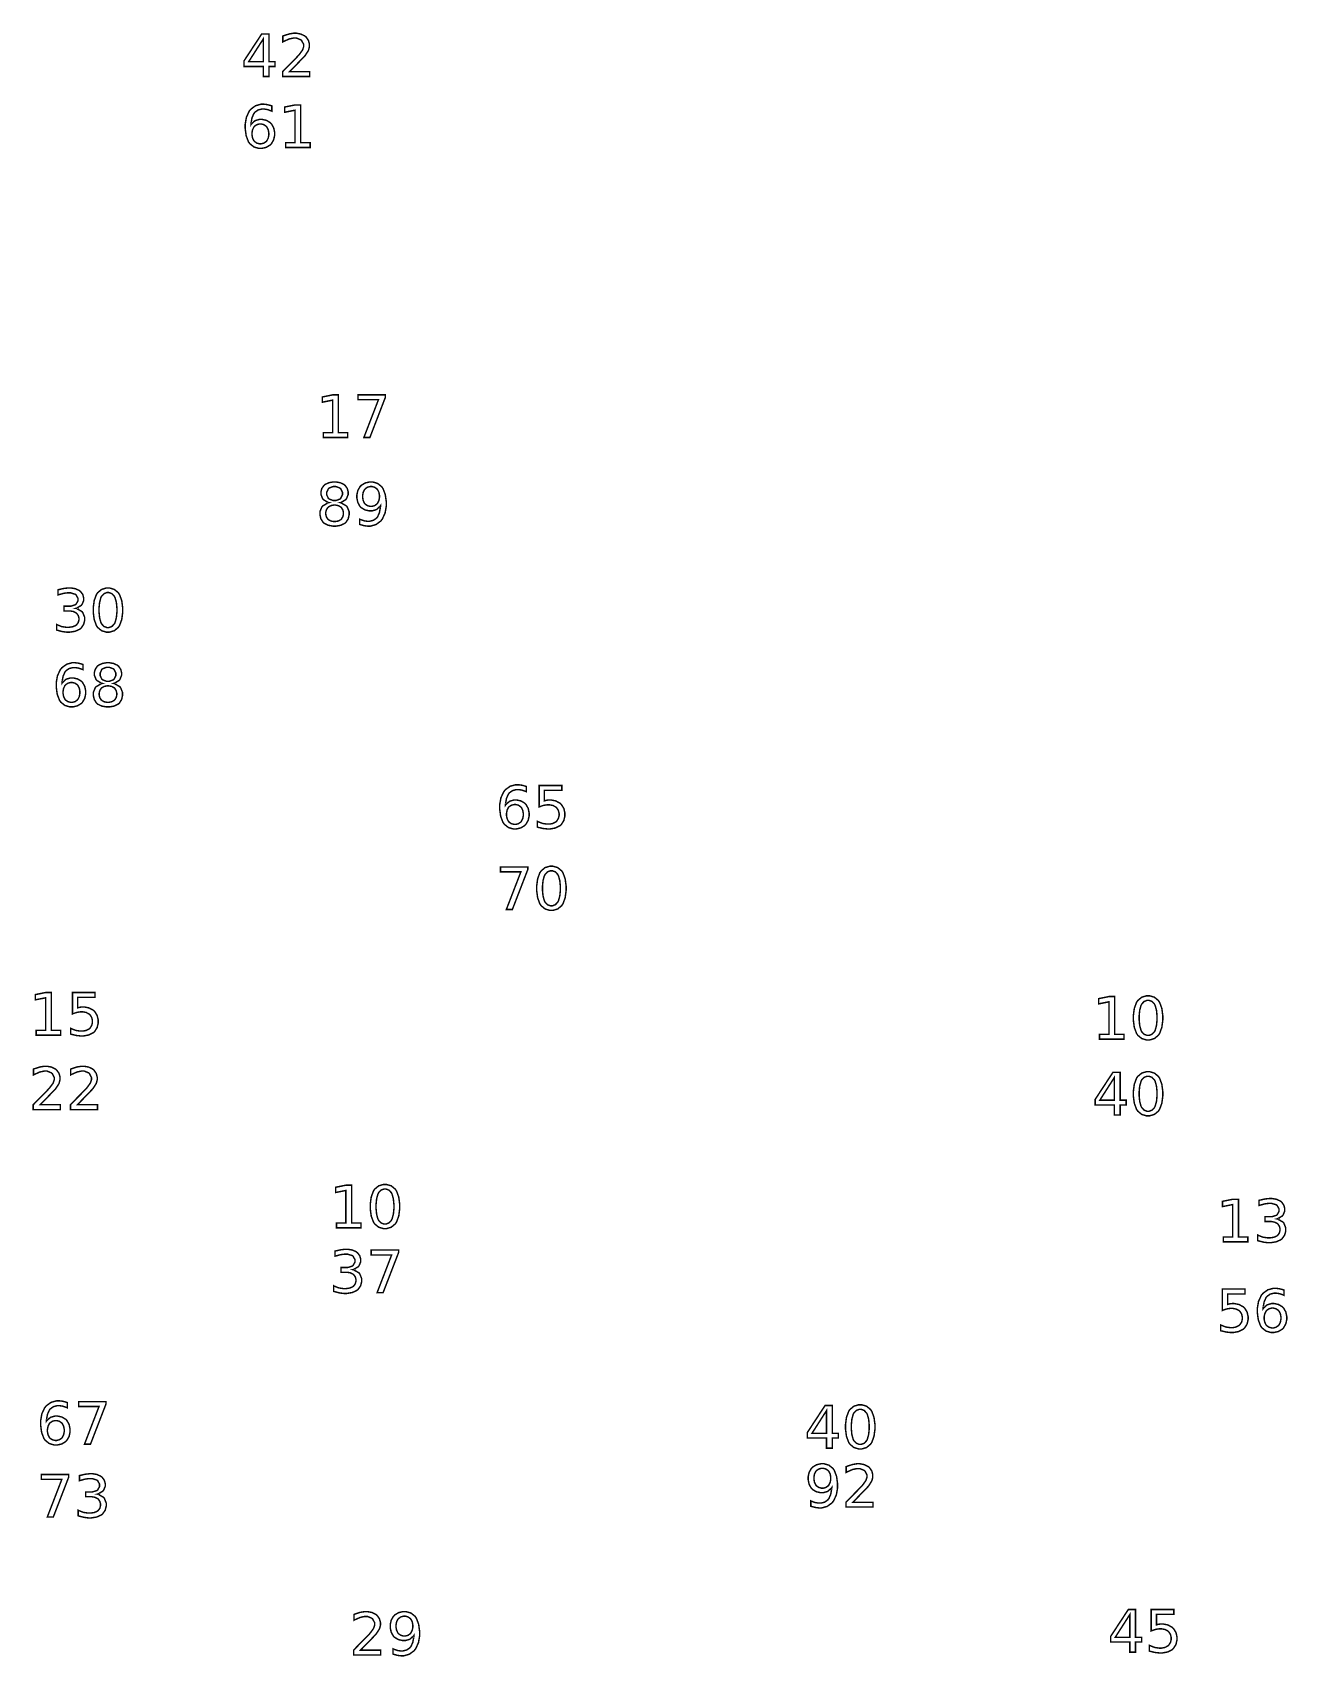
# Model space of a CAD drawing. Extents: x 0.2 to 50.1, y 1.6 to 26.7.
# Drawn here: x 36.97 to 45.92, y 13.83 to 25.42 of the extents above; entities that cross this region are included whole.
import ezdxf

# ---------------------------------------------------------------- set-up
doc = ezdxf.new("R2010")
doc.units = 0
doc.layers.get('0').update_dxf_attribs({"linetype": 'CONTINUOUS'})

msp = doc.modelspace()

# ---------------------------------------------------------------- linework, layer by layer
at = {"color": 1, "const_width": 0.010417}
for points in [[(38.6047, 25.4103), (38.6563, 25.4103), (38.6563, 25.2124), (38.6997, 25.2124), (38.6997, 25.1781), (38.6563, 25.1781), (38.6563, 25.1064), (38.6156, 25.1064), (38.6156, 25.1781), (38.4783, 25.1781), (38.4783, 25.2178), (38.6047, 25.4103)], [(38.6156, 25.3744), (38.5118, 25.2124), (38.6156, 25.2124), (38.6156, 25.3744)], [(38.8031, 25.141), (38.9465, 25.141), (38.9465, 25.1064), (38.7539, 25.1064), (38.7539, 25.141), (38.7576, 25.145), (38.7813, 25.1694), (38.8107, 25.1993), (38.8175, 25.2061), (38.8242, 25.2129), (38.8504, 25.2396), (38.8665, 25.2567), (38.8682, 25.2586), (38.8715, 25.2622), (38.8944, 25.2936), (38.8958, 25.2961), (38.8971, 25.2988), (38.9038, 25.3194), (38.9038, 25.3263), (38.9038, 25.3361), (38.8894, 25.3633), (38.8867, 25.3658), (38.8839, 25.3683), (38.8528, 25.3812), (38.8424, 25.3812), (38.8322, 25.3812), (38.8051, 25.3756), (38.8015, 25.3744), (38.7981, 25.3733), (38.7599, 25.3564), (38.7558, 25.354), (38.7558, 25.3956), (38.7599, 25.3972), (38.7985, 25.4097), (38.8021, 25.4104), (38.8056, 25.4114), (38.8326, 25.4157), (38.8418, 25.4157), (38.8522, 25.4157), (38.884, 25.4097), (38.9122, 25.396), (38.9168, 25.3921), (38.9215, 25.3882), (38.9379, 25.3646), (38.945, 25.3381), (38.945, 25.3292), (38.945, 25.3201), (38.939, 25.2964), (38.9379, 25.2935), (38.9367, 25.2907), (38.9156, 25.2578), (38.9125, 25.254), (38.9117, 25.2531), (38.9018, 25.2425), (38.8844, 25.2247), (38.88, 25.22), (38.8754, 25.2153), (38.8471, 25.1861), (38.8114, 25.1494), (38.8031, 25.141)], [(38.6771, 24.8971), (38.6771, 24.8594), (38.6746, 24.8607), (38.6483, 24.8701), (38.6457, 24.8708), (38.6431, 24.8714), (38.6218, 24.8747), (38.6146, 24.8747), (38.6057, 24.8747), (38.5786, 24.8678), (38.556, 24.8517), (38.5524, 24.8471), (38.5488, 24.8425), (38.5356, 24.8128), (38.5285, 24.7735), (38.5281, 24.7642), (38.53, 24.7671), (38.555, 24.7896), (38.5581, 24.7911), (38.561, 24.7928), (38.5887, 24.8007), (38.5979, 24.8007), (38.6082, 24.8007), (38.6389, 24.7938), (38.6657, 24.7775), (38.6701, 24.7729), (38.6746, 24.7683), (38.6903, 24.7401), (38.6969, 24.7081), (38.6969, 24.6974), (38.6969, 24.6868), (38.6899, 24.6551), (38.6738, 24.6269), (38.6692, 24.6222), (38.6644, 24.6176), (38.6369, 24.6011), (38.6058, 24.594), (38.5956, 24.594), (38.5839, 24.594), (38.549, 24.6042), (38.5194, 24.6278), (38.5149, 24.6344), (38.5101, 24.6411), (38.4939, 24.6839), (38.4871, 24.7346), (38.4871, 24.7514), (38.4871, 24.7676), (38.4956, 24.8161), (38.5154, 24.8592), (38.5211, 24.8663), (38.5268, 24.8733), (38.5611, 24.8985), (38.6, 24.9092), (38.6129, 24.9092), (38.6207, 24.9092), (38.6415, 24.9067), (38.6442, 24.9061), (38.6468, 24.9057), (38.6743, 24.8981), (38.6771, 24.8971)], [(38.7749, 24.6344), (38.8422, 24.6344), (38.8422, 24.8663), (38.769, 24.8517), (38.769, 24.889), (38.8418, 24.9037), (38.8828, 24.9037), (38.8828, 24.6344), (38.9499, 24.6344), (38.9499, 24.6), (38.7749, 24.6), (38.7749, 24.6344)], [(38.5956, 24.7681), (38.5893, 24.7681), (38.5706, 24.7633), (38.5542, 24.7524), (38.5515, 24.7493), (38.5488, 24.7461), (38.5394, 24.7268), (38.5354, 24.7047), (38.5354, 24.6974), (38.5354, 24.69), (38.5394, 24.6681), (38.5488, 24.6487), (38.5515, 24.6456), (38.5542, 24.6424), (38.5706, 24.6314), (38.5893, 24.6267), (38.5956, 24.6267), (38.6017, 24.6267), (38.6201, 24.6314), (38.6364, 24.6424), (38.6392, 24.6456), (38.6418, 24.6487), (38.6514, 24.6681), (38.6554, 24.69), (38.6554, 24.6974), (38.6554, 24.7047), (38.6514, 24.7268), (38.6418, 24.7461), (38.6392, 24.7493), (38.6364, 24.7524), (38.6201, 24.7633), (38.6017, 24.7681), (38.5956, 24.7681)], [(39.0435, 22.5658), (39.1107, 22.5658), (39.1107, 22.7976), (39.0376, 22.7831), (39.0376, 22.8204), (39.1103, 22.8351), (39.1512, 22.8351), (39.1512, 22.5658), (39.2183, 22.5658), (39.2183, 22.5314), (39.0435, 22.5314), (39.0435, 22.5658)], [(39.2914, 22.8351), (39.4867, 22.8351), (39.4867, 22.8176), (39.3763, 22.5314), (39.3335, 22.5314), (39.4372, 22.8004), (39.2914, 22.8004), (39.2914, 22.8351)], [(39.0832, 22.0663), (39.0787, 22.0672), (39.0444, 22.0878), (39.0419, 22.0907), (39.0394, 22.0938), (39.0272, 22.1247), (39.0272, 22.135), (39.0272, 22.1432), (39.0336, 22.1676), (39.0486, 22.189), (39.0531, 22.1925), (39.0574, 22.1961), (39.0838, 22.2085), (39.114, 22.2138), (39.1242, 22.2138), (39.1343, 22.2138), (39.1646, 22.2085), (39.191, 22.1961), (39.1954, 22.1925), (39.1997, 22.189), (39.2149, 22.1676), (39.2214, 22.1432), (39.2214, 22.135), (39.2214, 22.1239), (39.209, 22.0938), (39.2067, 22.0907), (39.2042, 22.0878), (39.17, 22.0672), (39.1657, 22.0663), (39.1706, 22.065), (39.209, 22.0424), (39.2118, 22.039), (39.2146, 22.0357), (39.2283, 22.0015), (39.2283, 21.99), (39.2283, 21.9803), (39.2215, 21.9508), (39.2058, 21.9261), (39.2014, 21.9221), (39.1969, 21.9182), (39.1686, 21.9046), (39.1353, 21.8986), (39.1242, 21.8986), (39.1131, 21.8986), (39.0797, 21.9046), (39.0514, 21.9182), (39.0469, 21.9221), (39.0424, 21.9261), (39.0267, 21.9508), (39.02, 21.9803), (39.02, 21.99), (39.02, 22.0022), (39.0339, 22.0357), (39.0367, 22.039), (39.0394, 22.0424), (39.0782, 22.065), (39.0832, 22.0663)], [(39.0682, 22.1311), (39.0682, 22.1219), (39.0804, 22.0967), (39.0829, 22.0944), (39.0854, 22.0922), (39.1144, 22.0811), (39.1242, 22.0811), (39.1346, 22.0811), (39.1632, 22.0922), (39.1657, 22.0944), (39.1682, 22.0967), (39.1806, 22.1225), (39.1806, 22.1311), (39.1806, 22.1403), (39.1682, 22.1658), (39.1657, 22.1679), (39.1632, 22.1701), (39.1339, 22.1813), (39.1242, 22.1813), (39.1139, 22.1813), (39.0854, 22.1701), (39.0829, 22.1679), (39.0804, 22.1658), (39.0682, 22.1397), (39.0682, 22.1311)], [(39.3029, 21.9108), (39.3029, 21.9483), (39.3054, 21.9472), (39.3315, 21.9378), (39.3342, 21.9371), (39.3368, 21.9364), (39.3582, 21.9332), (39.3654, 21.9332), (39.3743, 21.9332), (39.4011, 21.94), (39.4239, 21.956), (39.4275, 21.9606), (39.4311, 21.965), (39.4443, 21.995), (39.4514, 22.0343), (39.4519, 22.0436), (39.45, 22.0407), (39.4251, 22.0183), (39.4221, 22.0167), (39.419, 22.0151), (39.3914, 22.0074), (39.3821, 22.0074), (39.3718, 22.0074), (39.3413, 22.0143), (39.3143, 22.0304), (39.3099, 22.035), (39.3054, 22.0396), (39.29, 22.0676), (39.2833, 22.0997), (39.2833, 22.1104), (39.2833, 22.121), (39.2901, 22.1525), (39.3063, 22.1807), (39.311, 22.1853), (39.3156, 22.1901), (39.3432, 22.2067), (39.3743, 22.2138), (39.3847, 22.2138), (39.3964, 22.2138), (39.4311, 22.2036), (39.4606, 22.1801), (39.4653, 22.1733), (39.4699, 22.1667), (39.486, 22.1239), (39.4931, 22.0729), (39.4931, 22.056), (39.4931, 22.0399), (39.4844, 21.9915), (39.4646, 21.9486), (39.4589, 21.9414), (39.4532, 21.9343), (39.4189, 21.9093), (39.38, 21.8986), (39.3671, 21.8986), (39.3593, 21.8986), (39.3385, 21.9013), (39.3358, 21.9017), (39.3332, 21.9022), (39.3057, 21.9099), (39.3029, 21.9108)], [(39.3847, 22.0397), (39.3908, 22.0397), (39.4093, 22.0444), (39.4256, 22.0554), (39.4283, 22.0586), (39.4311, 22.0618), (39.4406, 22.081), (39.4446, 22.1032), (39.4446, 22.1104), (39.4446, 22.1178), (39.4406, 22.1397), (39.4311, 22.159), (39.4283, 22.1621), (39.4256, 22.1653), (39.4093, 22.1764), (39.3908, 22.1813), (39.3847, 22.1813), (39.3785, 22.1813), (39.3597, 22.1764), (39.3433, 22.1653), (39.3407, 22.1621), (39.3379, 22.159), (39.3286, 22.1397), (39.3246, 22.1178), (39.3246, 22.1104), (39.3246, 22.1032), (39.3286, 22.081), (39.3379, 22.0618), (39.3407, 22.0586), (39.3433, 22.0554), (39.3597, 22.0444), (39.3785, 22.0397), (39.3847, 22.0397)], [(39.1242, 22.0489), (39.1176, 22.0489), (39.0979, 22.0449), (39.081, 22.0357), (39.0782, 22.0331), (39.0754, 22.0304), (39.0656, 22.0144), (39.0615, 21.9961), (39.0615, 21.99), (39.0615, 21.9839), (39.0656, 21.9654), (39.0754, 21.9494), (39.0782, 21.9468), (39.081, 21.9442), (39.0979, 21.9351), (39.1176, 21.9313), (39.1242, 21.9313), (39.1307, 21.9313), (39.1504, 21.9351), (39.1676, 21.9442), (39.1704, 21.9468), (39.1732, 21.9494), (39.1831, 21.9656), (39.1874, 21.9839), (39.1874, 21.99), (39.1874, 21.9961), (39.1831, 22.0144), (39.1732, 22.0304), (39.1704, 22.0331), (39.1676, 22.0357), (39.1504, 22.0449), (39.1307, 22.0489), (39.1242, 22.0489)], [(37.2794, 21.3119), (37.2843, 21.311), (37.3226, 21.289), (37.3254, 21.2857), (37.3282, 21.2824), (37.3422, 21.2479), (37.3422, 21.2364), (37.3422, 21.2265), (37.3343, 21.1965), (37.3163, 21.1708), (37.3111, 21.1668), (37.306, 21.1626), (37.2737, 21.1483), (37.2358, 21.1422), (37.2232, 21.1422), (37.2135, 21.1422), (37.1874, 21.1456), (37.184, 21.1461), (37.1806, 21.1468), (37.1457, 21.156), (37.1421, 21.1572), (37.1421, 21.1969), (37.1449, 21.1953), (37.1762, 21.1826), (37.1796, 21.1818), (37.1831, 21.181), (37.2124, 21.1768), (37.2222, 21.1768), (37.2307, 21.1768), (37.2561, 21.1806), (37.2776, 21.1894), (37.281, 21.1919), (37.2843, 21.1946), (37.2961, 21.2108), (37.3011, 21.23), (37.3011, 21.2364), (37.3011, 21.2425), (37.2964, 21.2604), (37.2854, 21.2758), (37.2822, 21.2783), (37.2792, 21.2808), (37.2599, 21.2897), (37.2374, 21.2935), (37.23, 21.2935), (37.1946, 21.2935), (37.1946, 21.3274), (37.2317, 21.3274), (37.2433, 21.3274), (37.2753, 21.3375), (37.2779, 21.3396), (37.2807, 21.3415), (37.2942, 21.3663), (37.2942, 21.3744), (37.2942, 21.3835), (37.2803, 21.4082), (37.2775, 21.4103), (37.2747, 21.4124), (37.2411, 21.4229), (37.23, 21.4229), (37.221, 21.4229), (37.1969, 21.4199), (37.1937, 21.4192), (37.1904, 21.4186), (37.155, 21.409), (37.1512, 21.4076), (37.1512, 21.4443), (37.1551, 21.4454), (37.1917, 21.4536), (37.195, 21.4542), (37.1985, 21.4546), (37.2249, 21.4574), (37.2336, 21.4574), (37.2442, 21.4574), (37.2756, 21.4521), (37.3031, 21.4397), (37.3076, 21.4361), (37.3122, 21.4325), (37.3282, 21.4111), (37.335, 21.3867), (37.335, 21.3786), (37.335, 21.3679), (37.3229, 21.339), (37.3204, 21.3361), (37.3181, 21.3332), (37.2839, 21.3131), (37.2794, 21.3119)], [(37.5081, 21.4574), (37.5193, 21.4574), (37.5532, 21.4472), (37.5817, 21.4238), (37.5862, 21.4169), (37.5907, 21.4103), (37.6064, 21.3675), (37.6131, 21.3165), (37.6131, 21.2996), (37.6131, 21.2828), (37.6064, 21.2321), (37.5907, 21.1893), (37.5862, 21.1826), (37.5817, 21.1758), (37.5532, 21.1524), (37.5193, 21.1422), (37.5081, 21.1422), (37.4968, 21.1422), (37.4631, 21.1524), (37.4346, 21.1758), (37.4301, 21.1826), (37.4257, 21.1893), (37.41, 21.2321), (37.4033, 21.2828), (37.4033, 21.2996), (37.4033, 21.3165), (37.41, 21.3675), (37.4257, 21.4103), (37.4301, 21.4169), (37.4346, 21.4238), (37.4631, 21.4472), (37.4968, 21.4574), (37.5081, 21.4574)], [(37.5081, 21.4249), (37.5011, 21.4249), (37.4803, 21.4169), (37.4631, 21.3987), (37.4603, 21.3936), (37.4576, 21.3883), (37.4485, 21.3544), (37.4444, 21.3133), (37.4444, 21.2996), (37.4444, 21.286), (37.4485, 21.245), (37.4576, 21.2112), (37.4603, 21.2061), (37.4631, 21.2008), (37.4803, 21.1826), (37.5011, 21.1749), (37.5081, 21.1749), (37.5151, 21.1749), (37.5361, 21.1826), (37.5533, 21.2008), (37.5561, 21.2061), (37.5588, 21.2112), (37.5681, 21.245), (37.5721, 21.286), (37.5721, 21.2996), (37.5721, 21.3133), (37.5681, 21.3544), (37.5588, 21.3883), (37.5561, 21.3936), (37.5533, 21.3987), (37.5361, 21.4169), (37.5151, 21.4249), (37.5081, 21.4249)], [(37.3296, 20.9118), (37.3296, 20.8743), (37.3269, 20.8756), (37.3007, 20.8849), (37.2981, 20.8856), (37.2956, 20.8863), (37.2742, 20.8894), (37.2671, 20.8894), (37.2581, 20.8894), (37.2311, 20.8826), (37.2083, 20.8665), (37.2049, 20.8619), (37.2013, 20.8574), (37.1881, 20.8275), (37.181, 20.7883), (37.1806, 20.779), (37.1825, 20.7819), (37.2074, 20.8044), (37.2104, 20.806), (37.2135, 20.8075), (37.2411, 20.8154), (37.2504, 20.8154), (37.2606, 20.8154), (37.2912, 20.8085), (37.3182, 20.7924), (37.3226, 20.7876), (37.3271, 20.7831), (37.3426, 20.755), (37.3493, 20.7229), (37.3493, 20.7122), (37.3493, 20.7017), (37.3424, 20.67), (37.3261, 20.6418), (37.3215, 20.6371), (37.3169, 20.6325), (37.2893, 20.616), (37.2583, 20.6089), (37.2481, 20.6089), (37.2364, 20.6089), (37.2014, 20.619), (37.1719, 20.6425), (37.1672, 20.6493), (37.1626, 20.656), (37.1464, 20.6986), (37.1394, 20.7493), (37.1394, 20.7663), (37.1394, 20.7825), (37.1479, 20.831), (37.1679, 20.8739), (37.1736, 20.881), (37.1793, 20.8882), (37.2136, 20.9132), (37.2524, 20.924), (37.2654, 20.924), (37.2732, 20.924), (37.294, 20.9215), (37.2967, 20.921), (37.2992, 20.9204), (37.3267, 20.9129), (37.3296, 20.9118)], [(37.4671, 20.7764), (37.4626, 20.7775), (37.4283, 20.7979), (37.4258, 20.801), (37.4233, 20.804), (37.4111, 20.8349), (37.4111, 20.8453), (37.4111, 20.8535), (37.4175, 20.8778), (37.4325, 20.8993), (37.4369, 20.9028), (37.4413, 20.9063), (37.4676, 20.9186), (37.4979, 20.924), (37.5081, 20.924), (37.5182, 20.924), (37.5485, 20.9186), (37.5749, 20.9063), (37.5793, 20.9028), (37.5836, 20.8993), (37.5988, 20.8778), (37.6053, 20.8535), (37.6053, 20.8453), (37.6053, 20.8342), (37.5931, 20.804), (37.5906, 20.801), (37.5881, 20.7979), (37.5539, 20.7775), (37.5496, 20.7764), (37.5544, 20.7753), (37.5931, 20.7526), (37.5957, 20.7493), (37.5985, 20.746), (37.6122, 20.7117), (37.6122, 20.7003), (37.6122, 20.6904), (37.6054, 20.6611), (37.5897, 20.6363), (37.5853, 20.6324), (37.5808, 20.6285), (37.5525, 20.6147), (37.5192, 20.6089), (37.5081, 20.6089), (37.4969, 20.6089), (37.4636, 20.6147), (37.4353, 20.6285), (37.4308, 20.6324), (37.4264, 20.6363), (37.4106, 20.6611), (37.4039, 20.6904), (37.4039, 20.7003), (37.4039, 20.7125), (37.4178, 20.746), (37.4207, 20.7493), (37.4233, 20.7526), (37.4621, 20.7753), (37.4671, 20.7764)], [(37.4521, 20.8412), (37.4521, 20.8321), (37.4643, 20.8068), (37.4668, 20.8046), (37.4693, 20.8025), (37.4983, 20.7914), (37.5081, 20.7914), (37.5185, 20.7914), (37.5471, 20.8025), (37.5496, 20.8046), (37.5521, 20.8068), (37.5644, 20.8328), (37.5644, 20.8412), (37.5644, 20.8506), (37.5521, 20.876), (37.5496, 20.8782), (37.5471, 20.8804), (37.5178, 20.8914), (37.5081, 20.8914), (37.4978, 20.8914), (37.4693, 20.8804), (37.4668, 20.8782), (37.4643, 20.876), (37.4521, 20.85), (37.4521, 20.8412)], [(37.2481, 20.7829), (37.2418, 20.7829), (37.2231, 20.7782), (37.2067, 20.7672), (37.2039, 20.764), (37.2013, 20.761), (37.1918, 20.7417), (37.1879, 20.7196), (37.1879, 20.7122), (37.1879, 20.7049), (37.1918, 20.6828), (37.2013, 20.6635), (37.2039, 20.6603), (37.2067, 20.6572), (37.2231, 20.6461), (37.2418, 20.6414), (37.2481, 20.6414), (37.2542, 20.6414), (37.2726, 20.6461), (37.2889, 20.6572), (37.2917, 20.6603), (37.2943, 20.6635), (37.3039, 20.6828), (37.3079, 20.7049), (37.3079, 20.7122), (37.3079, 20.7196), (37.3039, 20.7417), (37.2943, 20.761), (37.2917, 20.764), (37.2889, 20.7672), (37.2726, 20.7782), (37.2542, 20.7829), (37.2481, 20.7829)], [(37.5081, 20.759), (37.5015, 20.759), (37.4819, 20.7551), (37.4649, 20.7458), (37.4621, 20.7432), (37.4593, 20.7406), (37.4494, 20.7247), (37.4454, 20.7064), (37.4454, 20.7003), (37.4454, 20.6942), (37.4494, 20.6757), (37.4593, 20.6597), (37.4621, 20.6571), (37.4649, 20.6544), (37.4819, 20.6453), (37.5015, 20.6414), (37.5081, 20.6414), (37.5146, 20.6414), (37.5343, 20.6453), (37.5515, 20.6544), (37.5543, 20.6571), (37.5571, 20.6597), (37.5669, 20.6758), (37.5712, 20.6942), (37.5712, 20.7003), (37.5712, 20.7064), (37.5669, 20.7247), (37.5571, 20.7406), (37.5543, 20.7432), (37.5515, 20.7458), (37.5343, 20.7551), (37.5146, 20.759), (37.5081, 20.759)], [(40.4924, 20.0411), (40.4924, 20.0035), (40.4897, 20.0047), (40.4635, 20.0142), (40.4608, 20.0149), (40.4582, 20.0154), (40.4369, 20.0187), (40.4299, 20.0187), (40.4208, 20.0187), (40.3938, 20.0118), (40.3711, 19.9958), (40.3675, 19.9911), (40.3639, 19.9867), (40.3507, 19.9568), (40.3438, 19.9175), (40.3432, 19.9082), (40.3451, 19.9112), (40.3701, 19.9336), (40.3732, 19.9351), (40.3763, 19.9368), (40.4039, 19.9447), (40.4131, 19.9447), (40.4233, 19.9447), (40.454, 19.9378), (40.481, 19.9217), (40.4854, 19.9169), (40.4899, 19.9124), (40.5054, 19.8842), (40.5121, 19.8521), (40.5121, 19.8414), (40.5121, 19.8308), (40.505, 19.7992), (40.4889, 19.7711), (40.4843, 19.7664), (40.4797, 19.7617), (40.4521, 19.7451), (40.421, 19.7381), (40.4107, 19.7381), (40.399, 19.7381), (40.3642, 19.7482), (40.3346, 19.7718), (40.33, 19.7785), (40.3253, 19.7853), (40.309, 19.8279), (40.3022, 19.8786), (40.3022, 19.8954), (40.3022, 19.9117), (40.3107, 19.9601), (40.3306, 20.0032), (40.3362, 20.0103), (40.3419, 20.0174), (40.3763, 20.0425), (40.4151, 20.0532), (40.4281, 20.0532), (40.4358, 20.0532), (40.4567, 20.0507), (40.4593, 20.0501), (40.4619, 20.0497), (40.4894, 20.0421), (40.4924, 20.0411)], [(40.5833, 20.0478), (40.7449, 20.0478), (40.7449, 20.0131), (40.6211, 20.0131), (40.6211, 19.9386), (40.6225, 19.9392), (40.6374, 19.9429), (40.6389, 19.9432), (40.6404, 19.9435), (40.6528, 19.9447), (40.6569, 19.9447), (40.6682, 19.9447), (40.7024, 19.9378), (40.7324, 19.9214), (40.7374, 19.9167), (40.7424, 19.9121), (40.7597, 19.884), (40.7671, 19.8521), (40.7671, 19.8414), (40.7671, 19.8306), (40.7594, 19.7979), (40.7417, 19.7699), (40.7365, 19.7653), (40.7314, 19.7607), (40.6999, 19.7449), (40.6629, 19.7381), (40.6506, 19.7381), (40.6408, 19.7381), (40.6149, 19.7408), (40.6115, 19.7414), (40.6082, 19.7419), (40.574, 19.75), (40.5706, 19.7511), (40.5706, 19.7924), (40.5736, 19.7907), (40.6053, 19.7783), (40.6085, 19.7774), (40.6118, 19.7767), (40.6403, 19.7726), (40.6497, 19.7726), (40.6575, 19.7726), (40.6811, 19.7772), (40.7019, 19.7881), (40.7053, 19.7911), (40.7088, 19.7942), (40.7207, 19.8131), (40.726, 19.8343), (40.726, 19.8414), (40.726, 19.8485), (40.7207, 19.8699), (40.7088, 19.8885), (40.7053, 19.8915), (40.7019, 19.8947), (40.6811, 19.9056), (40.6575, 19.9103), (40.6497, 19.9103), (40.6415, 19.9103), (40.6194, 19.9072), (40.6168, 19.9065), (40.614, 19.906), (40.5861, 19.8965), (40.5833, 19.8953), (40.5833, 20.0478)], [(40.4107, 19.9122), (40.4044, 19.9122), (40.3857, 19.9075), (40.3693, 19.8964), (40.3667, 19.8933), (40.3639, 19.8901), (40.3546, 19.8708), (40.3506, 19.8487), (40.3506, 19.8414), (40.3506, 19.834), (40.3546, 19.8121), (40.3639, 19.7928), (40.3667, 19.7896), (40.3693, 19.7864), (40.3857, 19.7754), (40.4044, 19.7707), (40.4107, 19.7707), (40.4168, 19.7707), (40.4353, 19.7754), (40.4517, 19.7864), (40.4543, 19.7896), (40.4571, 19.7928), (40.4665, 19.8121), (40.4706, 19.834), (40.4706, 19.8414), (40.4706, 19.8487), (40.4665, 19.8708), (40.4571, 19.8901), (40.4543, 19.8933), (40.4517, 19.8964), (40.4353, 19.9075), (40.4168, 19.9122), (40.4107, 19.9122)], [(40.3074, 19.4667), (40.5028, 19.4667), (40.5028, 19.4492), (40.3922, 19.1629), (40.3494, 19.1629), (40.4532, 19.4319), (40.3074, 19.4319), (40.3074, 19.4667)], [(40.6708, 19.4721), (40.6821, 19.4721), (40.7158, 19.4621), (40.7444, 19.4385), (40.7489, 19.4318), (40.7533, 19.425), (40.769, 19.3822), (40.7758, 19.3314), (40.7758, 19.3143), (40.7758, 19.2975), (40.769, 19.2468), (40.7533, 19.2042), (40.7489, 19.1974), (40.7444, 19.1907), (40.7158, 19.1671), (40.6821, 19.1569), (40.6708, 19.1569), (40.6594, 19.1569), (40.6257, 19.1671), (40.5974, 19.1907), (40.5929, 19.1974), (40.5883, 19.2042), (40.5726, 19.2468), (40.566, 19.2975), (40.566, 19.3143), (40.566, 19.3314), (40.5726, 19.3822), (40.5883, 19.425), (40.5929, 19.4318), (40.5974, 19.4385), (40.6257, 19.4621), (40.6594, 19.4721), (40.6708, 19.4721)], [(40.6708, 19.4396), (40.6638, 19.4396), (40.6429, 19.4318), (40.6257, 19.4135), (40.6231, 19.4083), (40.6204, 19.4031), (40.6111, 19.3692), (40.6072, 19.3281), (40.6072, 19.3143), (40.6072, 19.3007), (40.6111, 19.2599), (40.6204, 19.226), (40.6231, 19.2208), (40.6257, 19.2156), (40.6429, 19.1974), (40.6638, 19.1896), (40.6708, 19.1896), (40.6778, 19.1896), (40.6988, 19.1974), (40.7161, 19.2156), (40.7188, 19.2208), (40.7214, 19.226), (40.7307, 19.2599), (40.7349, 19.3007), (40.7349, 19.3143), (40.7349, 19.3281), (40.7307, 19.3692), (40.7214, 19.4031), (40.7188, 19.4083), (40.7161, 19.4135), (40.6988, 19.4318), (40.6778, 19.4396), (40.6708, 19.4396)], [(36.9963, 18.3015), (37.0635, 18.3015), (37.0635, 18.5332), (36.9904, 18.5187), (36.9904, 18.5561), (37.0631, 18.5708), (37.1042, 18.5708), (37.1042, 18.3015), (37.1711, 18.3015), (37.1711, 18.2669), (36.9963, 18.2669), (36.9963, 18.3015)], [(37.2549, 18.5708), (37.4162, 18.5708), (37.4162, 18.5361), (37.2926, 18.5361), (37.2926, 18.4617), (37.294, 18.4622), (37.3089, 18.466), (37.3104, 18.4662), (37.3118, 18.4665), (37.3242, 18.4678), (37.3283, 18.4678), (37.3397, 18.4678), (37.3739, 18.4607), (37.4039, 18.4444), (37.4089, 18.4397), (37.4139, 18.4351), (37.4311, 18.4069), (37.4386, 18.3751), (37.4386, 18.3644), (37.4386, 18.3536), (37.431, 18.3208), (37.4132, 18.2928), (37.4081, 18.2882), (37.4029, 18.2838), (37.3713, 18.2679), (37.3343, 18.2611), (37.3221, 18.2611), (37.3124, 18.2611), (37.2863, 18.2639), (37.2831, 18.2644), (37.2797, 18.2649), (37.2456, 18.2731), (37.2421, 18.2742), (37.2421, 18.3154), (37.245, 18.3137), (37.2768, 18.3012), (37.28, 18.3004), (37.2832, 18.2996), (37.3118, 18.2957), (37.3212, 18.2957), (37.329, 18.2957), (37.3526, 18.3003), (37.3733, 18.311), (37.3768, 18.314), (37.3803, 18.3172), (37.3922, 18.336), (37.3974, 18.3574), (37.3974, 18.3644), (37.3974, 18.3715), (37.3922, 18.3928), (37.3803, 18.4115), (37.3768, 18.4146), (37.3733, 18.4176), (37.3526, 18.4286), (37.329, 18.4332), (37.3212, 18.4332), (37.3131, 18.4332), (37.291, 18.4301), (37.2882, 18.4296), (37.2856, 18.4289), (37.2576, 18.4196), (37.2549, 18.4182), (37.2549, 18.5708)], [(44.5804, 18.2728), (44.6476, 18.2728), (44.6476, 18.5046), (44.5744, 18.49), (44.5744, 18.5274), (44.6472, 18.5421), (44.6882, 18.5421), (44.6882, 18.2728), (44.7553, 18.2728), (44.7553, 18.2383), (44.5804, 18.2383), (44.5804, 18.2728)], [(44.9264, 18.5475), (44.9376, 18.5475), (44.9715, 18.5375), (45, 18.5139), (45.0044, 18.5072), (45.0089, 18.5004), (45.0246, 18.4576), (45.0314, 18.4068), (45.0314, 18.3897), (45.0314, 18.3729), (45.0246, 18.3222), (45.0089, 18.2796), (45.0044, 18.2728), (45, 18.2661), (44.9715, 18.2425), (44.9376, 18.2324), (44.9264, 18.2324), (44.9151, 18.2324), (44.8814, 18.2425), (44.8529, 18.2661), (44.8485, 18.2728), (44.844, 18.2796), (44.8282, 18.3222), (44.8215, 18.3729), (44.8215, 18.3897), (44.8215, 18.4068), (44.8282, 18.4576), (44.844, 18.5004), (44.8485, 18.5072), (44.8529, 18.5139), (44.8814, 18.5375), (44.9151, 18.5475), (44.9264, 18.5475)], [(44.9264, 18.515), (44.9194, 18.515), (44.8986, 18.5072), (44.8812, 18.4889), (44.8786, 18.4837), (44.876, 18.4785), (44.8667, 18.4446), (44.8628, 18.4035), (44.8628, 18.3897), (44.8628, 18.3761), (44.8667, 18.3353), (44.876, 18.3014), (44.8786, 18.2962), (44.8812, 18.291), (44.8986, 18.2728), (44.9194, 18.265), (44.9264, 18.265), (44.9333, 18.265), (44.9543, 18.2728), (44.9717, 18.291), (44.9743, 18.2962), (44.9769, 18.3014), (44.9864, 18.3353), (44.9904, 18.3761), (44.9904, 18.3897), (44.9904, 18.4035), (44.9864, 18.4446), (44.9769, 18.4785), (44.9743, 18.4837), (44.9717, 18.4889), (44.9543, 18.5072), (44.9333, 18.515), (44.9264, 18.515)], [(37.0244, 17.77), (37.1679, 17.77), (37.1679, 17.7356), (36.9751, 17.7356), (36.9751, 17.77), (36.979, 17.774), (37.0026, 17.7985), (37.0321, 17.8283), (37.0388, 17.8351), (37.0456, 17.8419), (37.0717, 17.8686), (37.0878, 17.8857), (37.0896, 17.8876), (37.0928, 17.8914), (37.1158, 17.9226), (37.1171, 17.9251), (37.1185, 17.9278), (37.1251, 17.9485), (37.1251, 17.9554), (37.1251, 17.9653), (37.1108, 17.9924), (37.1081, 17.9949), (37.1051, 17.9975), (37.0742, 18.0103), (37.0638, 18.0103), (37.0536, 18.0103), (37.0265, 18.0047), (37.0229, 18.0035), (37.0193, 18.0025), (36.9812, 17.9854), (36.9772, 17.9832), (36.9772, 18.0246), (36.9812, 18.0263), (37.0199, 18.0388), (37.0233, 18.0396), (37.0269, 18.0404), (37.054, 18.0447), (37.0631, 18.0447), (37.0736, 18.0447), (37.1054, 18.0389), (37.1335, 18.025), (37.1382, 18.0211), (37.1429, 18.0172), (37.1593, 17.9936), (37.1664, 17.9671), (37.1664, 17.9582), (37.1664, 17.9493), (37.1604, 17.9254), (37.1592, 17.9226), (37.1581, 17.9199), (37.1369, 17.8869), (37.1339, 17.8831), (37.1329, 17.8821), (37.1231, 17.8717), (37.1058, 17.8537), (37.1013, 17.849), (37.0967, 17.8443), (37.0685, 17.8151), (37.0328, 17.7785), (37.0244, 17.77)], [(37.2897, 17.77), (37.4332, 17.77), (37.4332, 17.7356), (37.2406, 17.7356), (37.2406, 17.77), (37.2443, 17.774), (37.2679, 17.7985), (37.2974, 17.8283), (37.304, 17.8351), (37.3108, 17.8419), (37.3371, 17.8686), (37.3532, 17.8857), (37.3549, 17.8876), (37.3582, 17.8914), (37.3811, 17.9226), (37.3825, 17.9251), (37.3837, 17.9278), (37.3904, 17.9485), (37.3904, 17.9554), (37.3904, 17.9653), (37.3761, 17.9924), (37.3733, 17.9949), (37.3706, 17.9975), (37.3394, 18.0103), (37.329, 18.0103), (37.3189, 18.0103), (37.2918, 18.0047), (37.2882, 18.0035), (37.2847, 18.0025), (37.2465, 17.9854), (37.2425, 17.9832), (37.2425, 18.0246), (37.2465, 18.0263), (37.2851, 18.0388), (37.2888, 18.0396), (37.2922, 18.0404), (37.3193, 18.0447), (37.3283, 18.0447), (37.3389, 18.0447), (37.3707, 18.0389), (37.3987, 18.025), (37.4035, 18.0211), (37.4082, 18.0172), (37.4246, 17.9936), (37.4317, 17.9671), (37.4317, 17.9582), (37.4317, 17.9493), (37.4257, 17.9254), (37.4246, 17.9226), (37.4233, 17.9199), (37.4022, 17.8869), (37.3992, 17.8831), (37.3983, 17.8821), (37.3883, 17.8717), (37.3711, 17.8537), (37.3665, 17.849), (37.3621, 17.8443), (37.3338, 17.8151), (37.2981, 17.7785), (37.2897, 17.77)], [(44.6754, 18.0007), (44.7271, 18.0007), (44.7271, 17.8028), (44.7704, 17.8028), (44.7704, 17.7685), (44.7271, 17.7685), (44.7271, 17.6968), (44.6862, 17.6968), (44.6862, 17.7685), (44.5492, 17.7685), (44.5492, 17.8082), (44.6754, 18.0007)], [(44.6862, 17.9649), (44.5825, 17.8028), (44.6862, 17.8028), (44.6862, 17.9649)], [(44.9264, 18.0061), (44.9376, 18.0061), (44.9715, 17.996), (45, 17.9725), (45.0044, 17.9657), (45.0089, 17.959), (45.0246, 17.9161), (45.0314, 17.8653), (45.0314, 17.8483), (45.0314, 17.8314), (45.0246, 17.7807), (45.0089, 17.7381), (45.0044, 17.7314), (45, 17.7246), (44.9715, 17.7011), (44.9376, 17.691), (44.9264, 17.691), (44.9151, 17.691), (44.8814, 17.7011), (44.8529, 17.7246), (44.8485, 17.7314), (44.844, 17.7381), (44.8282, 17.7807), (44.8215, 17.8314), (44.8215, 17.8483), (44.8215, 17.8653), (44.8282, 17.9161), (44.844, 17.959), (44.8485, 17.9657), (44.8529, 17.9725), (44.8814, 17.996), (44.9151, 18.0061), (44.9264, 18.0061)], [(44.9264, 17.9735), (44.9194, 17.9735), (44.8986, 17.9657), (44.8812, 17.9475), (44.8786, 17.9422), (44.876, 17.9371), (44.8667, 17.9032), (44.8628, 17.8621), (44.8628, 17.8483), (44.8628, 17.8347), (44.8667, 17.7938), (44.876, 17.76), (44.8786, 17.7547), (44.8812, 17.7496), (44.8986, 17.7314), (44.9194, 17.7235), (44.9264, 17.7235), (44.9333, 17.7235), (44.9543, 17.7314), (44.9717, 17.7496), (44.9743, 17.7547), (44.9769, 17.76), (44.9864, 17.7938), (44.9904, 17.8347), (44.9904, 17.8483), (44.9904, 17.8621), (44.9864, 17.9032), (44.9769, 17.9371), (44.9743, 17.9422), (44.9717, 17.9475), (44.9543, 17.9657), (44.9333, 17.9735), (44.9264, 17.9735)], [(39.1378, 16.9267), (39.205, 16.9267), (39.205, 17.1585), (39.1319, 17.1439), (39.1319, 17.1813), (39.2046, 17.196), (39.2456, 17.196), (39.2456, 16.9267), (39.3126, 16.9267), (39.3126, 16.8922), (39.1378, 16.8922), (39.1378, 16.9267)], [(39.4838, 17.2014), (39.495, 17.2014), (39.5289, 17.1914), (39.5574, 17.1678), (39.5619, 17.1611), (39.5664, 17.1543), (39.5821, 17.1115), (39.5887, 17.0607), (39.5887, 17.0436), (39.5887, 17.0268), (39.5821, 16.9761), (39.5664, 16.9335), (39.5619, 16.9267), (39.5574, 16.92), (39.5289, 16.8964), (39.495, 16.8864), (39.4838, 16.8864), (39.4725, 16.8864), (39.4388, 16.8964), (39.4103, 16.92), (39.4058, 16.9267), (39.4014, 16.9335), (39.3857, 16.9761), (39.379, 17.0268), (39.379, 17.0436), (39.379, 17.0607), (39.3857, 17.1115), (39.4014, 17.1543), (39.4058, 17.1611), (39.4103, 17.1678), (39.4388, 17.1914), (39.4725, 17.2014), (39.4838, 17.2014)], [(39.4838, 17.1689), (39.4768, 17.1689), (39.456, 17.1611), (39.4388, 17.1429), (39.436, 17.1376), (39.4333, 17.1325), (39.4242, 17.0985), (39.4201, 17.0574), (39.4201, 17.0436), (39.4201, 17.03), (39.4242, 16.9892), (39.4333, 16.9554), (39.436, 16.9501), (39.4388, 16.945), (39.456, 16.9267), (39.4768, 16.9189), (39.4838, 16.9189), (39.4908, 16.9189), (39.5118, 16.9267), (39.529, 16.945), (39.5318, 16.9501), (39.5344, 16.9554), (39.5437, 16.9892), (39.5478, 17.03), (39.5478, 17.0436), (39.5478, 17.0574), (39.5437, 17.0985), (39.5344, 17.1325), (39.5318, 17.1376), (39.529, 17.1429), (39.5118, 17.1611), (39.4908, 17.1689), (39.4838, 17.1689)], [(45.4631, 16.8262), (45.5303, 16.8262), (45.5303, 17.0581), (45.4572, 17.0435), (45.4572, 17.0808), (45.5299, 17.0956), (45.571, 17.0956), (45.571, 16.8262), (45.6379, 16.8262), (45.6379, 16.7918), (45.4631, 16.7918), (45.4631, 16.8262)], [(45.8457, 16.9556), (45.8507, 16.9546), (45.889, 16.9328), (45.8918, 16.9293), (45.8946, 16.9261), (45.9085, 16.8917), (45.9085, 16.8801), (45.9085, 16.8701), (45.9007, 16.8403), (45.8826, 16.8146), (45.8775, 16.8104), (45.8722, 16.8064), (45.84, 16.7921), (45.8021, 16.786), (45.7896, 16.786), (45.7797, 16.786), (45.7536, 16.7892), (45.7503, 16.7899), (45.7469, 16.7904), (45.7119, 16.7997), (45.7083, 16.8008), (45.7083, 16.8406), (45.7112, 16.839), (45.7425, 16.8262), (45.746, 16.8254), (45.7493, 16.8246), (45.7786, 16.8204), (45.7885, 16.8204), (45.7969, 16.8204), (45.8224, 16.8242), (45.8439, 16.8331), (45.8472, 16.8356), (45.8507, 16.8382), (45.8624, 16.8544), (45.8675, 16.8738), (45.8675, 16.8801), (45.8675, 16.8861), (45.8628, 16.904), (45.8517, 16.9194), (45.8486, 16.9219), (45.8454, 16.9246), (45.8261, 16.9333), (45.8038, 16.9372), (45.7963, 16.9372), (45.761, 16.9372), (45.761, 16.971), (45.7981, 16.971), (45.8096, 16.971), (45.8415, 16.9811), (45.8443, 16.9832), (45.8469, 16.9853), (45.8606, 17.0099), (45.8606, 17.0181), (45.8606, 17.0271), (45.8465, 17.0518), (45.8438, 17.0539), (45.841, 17.0561), (45.8075, 17.0665), (45.7963, 17.0665), (45.7872, 17.0665), (45.7632, 17.0635), (45.76, 17.0628), (45.7568, 17.0622), (45.7214, 17.0526), (45.7175, 17.0514), (45.7175, 17.0881), (45.7214, 17.089), (45.7579, 17.0972), (45.7614, 17.0978), (45.7647, 17.0983), (45.7911, 17.101), (45.8, 17.101), (45.8104, 17.101), (45.8418, 17.0957), (45.8694, 17.0833), (45.874, 17.0797), (45.8785, 17.0762), (45.8944, 17.0547), (45.9012, 17.0304), (45.9012, 17.0222), (45.9012, 17.0117), (45.8892, 16.9826), (45.8868, 16.9797), (45.8844, 16.9768), (45.8501, 16.9568), (45.8457, 16.9556)], [(39.2551, 16.5935), (39.26, 16.5924), (39.2983, 16.5706), (39.3011, 16.5672), (39.3039, 16.5639), (39.3179, 16.5294), (39.3179, 16.5179), (39.3179, 16.5079), (39.31, 16.4781), (39.2919, 16.4524), (39.2868, 16.4482), (39.2817, 16.4442), (39.2494, 16.4299), (39.2115, 16.4238), (39.1989, 16.4238), (39.1892, 16.4238), (39.1631, 16.4269), (39.1597, 16.4276), (39.1563, 16.4283), (39.1214, 16.4375), (39.1178, 16.4387), (39.1178, 16.4785), (39.1206, 16.4768), (39.1519, 16.464), (39.1553, 16.4632), (39.1587, 16.4624), (39.1881, 16.4582), (39.1979, 16.4582), (39.2064, 16.4582), (39.2318, 16.4621), (39.2533, 16.471), (39.2567, 16.4735), (39.26, 16.476), (39.2718, 16.4922), (39.2768, 16.5115), (39.2768, 16.5179), (39.2768, 16.5239), (39.2721, 16.5418), (39.2611, 16.5574), (39.2579, 16.5597), (39.2549, 16.5624), (39.2356, 16.5713), (39.2131, 16.575), (39.2057, 16.575), (39.1703, 16.575), (39.1703, 16.6089), (39.2074, 16.6089), (39.219, 16.6089), (39.251, 16.619), (39.2536, 16.621), (39.2564, 16.6231), (39.2699, 16.6478), (39.2699, 16.656), (39.2699, 16.6649), (39.256, 16.6897), (39.2532, 16.6917), (39.2504, 16.6939), (39.2168, 16.7043), (39.2057, 16.7043), (39.1967, 16.7043), (39.1726, 16.7012), (39.1694, 16.7007), (39.1661, 16.7), (39.1307, 16.6904), (39.1269, 16.6892), (39.1269, 16.7258), (39.1308, 16.7269), (39.1674, 16.735), (39.1707, 16.7356), (39.1742, 16.7361), (39.2006, 16.7389), (39.2093, 16.7389), (39.2199, 16.7389), (39.2513, 16.7335), (39.2788, 16.7211), (39.2833, 16.7175), (39.2879, 16.714), (39.3039, 16.6925), (39.3107, 16.6682), (39.3107, 16.66), (39.3107, 16.6494), (39.2986, 16.6204), (39.2961, 16.6175), (39.2937, 16.6146), (39.2596, 16.5946), (39.2551, 16.5935)], [(39.3857, 16.7333), (39.581, 16.7333), (39.581, 16.7158), (39.4706, 16.4296), (39.4278, 16.4296), (39.5315, 16.6986), (39.3857, 16.6986), (39.3857, 16.7333)], [(45.4564, 16.4549), (45.6178, 16.4549), (45.6178, 16.4201), (45.494, 16.4201), (45.494, 16.3457), (45.4956, 16.3463), (45.5104, 16.35), (45.5119, 16.3501), (45.5133, 16.3504), (45.5257, 16.3517), (45.5299, 16.3517), (45.5412, 16.3517), (45.5754, 16.3447), (45.6054, 16.3283), (45.6104, 16.3238), (45.6153, 16.3192), (45.6326, 16.291), (45.6401, 16.2592), (45.6401, 16.2485), (45.6401, 16.2376), (45.6325, 16.2049), (45.6146, 16.1768), (45.6096, 16.1722), (45.6044, 16.1678), (45.5728, 16.1519), (45.5358, 16.1451), (45.5236, 16.1451), (45.5139, 16.1451), (45.4878, 16.1478), (45.4846, 16.1483), (45.4812, 16.1489), (45.4471, 16.1571), (45.4435, 16.1582), (45.4435, 16.1994), (45.4465, 16.1978), (45.4782, 16.1853), (45.4815, 16.1844), (45.4847, 16.1836), (45.5132, 16.1796), (45.5228, 16.1796), (45.5306, 16.1796), (45.5542, 16.1843), (45.5749, 16.195), (45.5783, 16.1981), (45.5817, 16.2012), (45.5938, 16.22), (45.5989, 16.2414), (45.5989, 16.2485), (45.5989, 16.2556), (45.5938, 16.2768), (45.5817, 16.2956), (45.5783, 16.2986), (45.5749, 16.3017), (45.5542, 16.3125), (45.5306, 16.3172), (45.5228, 16.3172), (45.5144, 16.3172), (45.4925, 16.3142), (45.4897, 16.3135), (45.4871, 16.3129), (45.4592, 16.3036), (45.4564, 16.3022), (45.4564, 16.4549)], [(45.8958, 16.4481), (45.8958, 16.4106), (45.8933, 16.4118), (45.8671, 16.4211), (45.8644, 16.4218), (45.8618, 16.4225), (45.8406, 16.4257), (45.8333, 16.4257), (45.8244, 16.4257), (45.7974, 16.4189), (45.7747, 16.4028), (45.7711, 16.3982), (45.7675, 16.3936), (45.7543, 16.3637), (45.7472, 16.3246), (45.7468, 16.3153), (45.7487, 16.3182), (45.7737, 16.3407), (45.7768, 16.3422), (45.7797, 16.3438), (45.8075, 16.3517), (45.8167, 16.3517), (45.8269, 16.3517), (45.8576, 16.3447), (45.8844, 16.3286), (45.8889, 16.3239), (45.8933, 16.3193), (45.909, 16.2911), (45.9157, 16.2592), (45.9157, 16.2485), (45.9157, 16.2379), (45.9086, 16.2062), (45.8925, 16.1781), (45.8879, 16.1733), (45.8832, 16.1686), (45.8557, 16.1522), (45.8246, 16.1451), (45.8143, 16.1451), (45.8026, 16.1451), (45.7678, 16.1553), (45.7382, 16.1788), (45.7336, 16.1856), (45.7289, 16.1922), (45.7126, 16.2349), (45.7058, 16.2856), (45.7058, 16.3025), (45.7058, 16.3187), (45.7143, 16.3672), (45.7342, 16.4101), (45.7399, 16.4172), (45.7456, 16.4244), (45.7799, 16.4494), (45.8187, 16.4603), (45.8317, 16.4603), (45.8394, 16.4603), (45.8603, 16.4578), (45.8629, 16.4572), (45.8656, 16.4567), (45.8931, 16.4492), (45.8958, 16.4481)], [(45.8143, 16.3192), (45.8081, 16.3192), (45.7893, 16.3144), (45.7729, 16.3035), (45.7703, 16.3003), (45.7675, 16.2971), (45.7582, 16.2779), (45.7542, 16.2558), (45.7542, 16.2485), (45.7542, 16.2411), (45.7582, 16.219), (45.7675, 16.1997), (45.7703, 16.1965), (45.7729, 16.1935), (45.7893, 16.1824), (45.8081, 16.1776), (45.8143, 16.1776), (45.8204, 16.1776), (45.8389, 16.1824), (45.8551, 16.1935), (45.8579, 16.1965), (45.8606, 16.1997), (45.8701, 16.219), (45.8742, 16.2411), (45.8742, 16.2485), (45.8742, 16.2558), (45.8701, 16.2779), (45.8606, 16.2971), (45.8579, 16.3003), (45.8551, 16.3035), (45.8389, 16.3144), (45.8204, 16.3192), (45.8143, 16.3192)], [(37.2182, 15.6453), (37.2182, 15.6078), (37.2156, 15.609), (37.1893, 15.6183), (37.1867, 15.619), (37.184, 15.6197), (37.1628, 15.6229), (37.1557, 15.6229), (37.1467, 15.6229), (37.1196, 15.6161), (37.0969, 15.6), (37.0933, 15.5954), (37.0897, 15.5908), (37.0767, 15.561), (37.0696, 15.5218), (37.069, 15.5125), (37.071, 15.5154), (37.096, 15.5379), (37.099, 15.5394), (37.1021, 15.541), (37.1297, 15.5489), (37.1389, 15.5489), (37.1492, 15.5489), (37.1799, 15.5419), (37.2068, 15.5258), (37.2112, 15.5211), (37.2157, 15.5165), (37.2312, 15.4883), (37.2379, 15.4564), (37.2379, 15.4457), (37.2379, 15.4351), (37.231, 15.4035), (37.2147, 15.3753), (37.2101, 15.3706), (37.2056, 15.3658), (37.1779, 15.3494), (37.1468, 15.3424), (37.1365, 15.3424), (37.1249, 15.3424), (37.09, 15.3525), (37.0606, 15.376), (37.0558, 15.3826), (37.0511, 15.3894), (37.035, 15.4321), (37.0281, 15.4828), (37.0281, 15.4997), (37.0281, 15.5158), (37.0365, 15.5644), (37.0564, 15.6074), (37.0621, 15.6144), (37.0678, 15.6217), (37.1022, 15.6467), (37.141, 15.6575), (37.1539, 15.6575), (37.1617, 15.6575), (37.1825, 15.655), (37.1851, 15.6544), (37.1878, 15.6539), (37.2153, 15.6464), (37.2182, 15.6453)], [(37.2986, 15.6521), (37.4939, 15.6521), (37.4939, 15.6344), (37.3835, 15.3482), (37.3407, 15.3482), (37.4444, 15.6174), (37.2986, 15.6174), (37.2986, 15.6521)], [(42.6225, 15.624), (42.6742, 15.624), (42.6742, 15.4261), (42.7175, 15.4261), (42.7175, 15.3918), (42.6742, 15.3918), (42.6742, 15.3201), (42.6333, 15.3201), (42.6333, 15.3918), (42.4963, 15.3918), (42.4963, 15.4315), (42.6225, 15.624)], [(42.6333, 15.5882), (42.5296, 15.4261), (42.6333, 15.4261), (42.6333, 15.5882)], [(42.8735, 15.6294), (42.8847, 15.6294), (42.9186, 15.6193), (42.9471, 15.5958), (42.9517, 15.589), (42.9561, 15.5824), (42.9717, 15.5396), (42.9785, 15.4886), (42.9785, 15.4717), (42.9785, 15.4549), (42.9717, 15.4042), (42.9561, 15.3614), (42.9517, 15.3547), (42.9471, 15.3479), (42.9186, 15.3244), (42.8847, 15.3143), (42.8735, 15.3143), (42.8622, 15.3143), (42.8285, 15.3244), (42.8, 15.3479), (42.7956, 15.3547), (42.7911, 15.3614), (42.7753, 15.4042), (42.7686, 15.4549), (42.7686, 15.4717), (42.7686, 15.4886), (42.7753, 15.5396), (42.7911, 15.5824), (42.7956, 15.589), (42.8, 15.5958), (42.8285, 15.6193), (42.8622, 15.6294), (42.8735, 15.6294)], [(42.8735, 15.5969), (42.8665, 15.5969), (42.8457, 15.589), (42.8283, 15.5708), (42.8257, 15.5657), (42.8231, 15.5604), (42.8138, 15.5265), (42.8099, 15.4854), (42.8099, 15.4717), (42.8099, 15.4581), (42.8138, 15.4172), (42.8231, 15.3833), (42.8257, 15.3782), (42.8283, 15.3729), (42.8457, 15.3547), (42.8665, 15.3469), (42.8735, 15.3469), (42.8804, 15.3469), (42.9015, 15.3547), (42.9187, 15.3729), (42.9214, 15.3782), (42.9242, 15.3833), (42.9335, 15.4172), (42.9375, 15.4581), (42.9375, 15.4717), (42.9375, 15.4854), (42.9335, 15.5265), (42.9242, 15.5604), (42.9214, 15.5657), (42.9187, 15.5708), (42.9015, 15.589), (42.8804, 15.5969), (42.8735, 15.5969)], [(37.1365, 15.5164), (37.1303, 15.5164), (37.1117, 15.5117), (37.0953, 15.5007), (37.0925, 15.4975), (37.0897, 15.4943), (37.0804, 15.4751), (37.0764, 15.4531), (37.0764, 15.4457), (37.0764, 15.4383), (37.0804, 15.4162), (37.0897, 15.3969), (37.0925, 15.3937), (37.0953, 15.3907), (37.1117, 15.3796), (37.1303, 15.3749), (37.1365, 15.3749), (37.1426, 15.3749), (37.1613, 15.3796), (37.1775, 15.3907), (37.1801, 15.3937), (37.1829, 15.3969), (37.1924, 15.4162), (37.1964, 15.4383), (37.1964, 15.4457), (37.1964, 15.4531), (37.1924, 15.4751), (37.1829, 15.4943), (37.1801, 15.4975), (37.1775, 15.5007), (37.1613, 15.5117), (37.1426, 15.5164), (37.1365, 15.5164)], [(42.5215, 14.9056), (42.5215, 14.9432), (42.5242, 14.9419), (42.5501, 14.9325), (42.5528, 14.9318), (42.5554, 14.9313), (42.5769, 14.9279), (42.584, 14.9279), (42.5931, 14.9279), (42.6199, 14.9347), (42.6426, 14.9507), (42.6461, 14.9553), (42.6497, 14.9599), (42.6629, 14.9897), (42.6701, 15.0292), (42.6707, 15.0385), (42.6687, 15.0356), (42.6438, 15.0132), (42.6407, 15.0115), (42.6376, 15.01), (42.61, 15.0022), (42.6008, 15.0022), (42.5906, 15.0022), (42.56, 15.009), (42.5331, 15.0251), (42.5285, 15.0297), (42.524, 15.0343), (42.5086, 15.0624), (42.5021, 15.0946), (42.5021, 15.1053), (42.5021, 15.1158), (42.5089, 15.1474), (42.525, 15.1754), (42.5296, 15.1801), (42.5342, 15.1849), (42.5619, 15.2014), (42.5931, 15.2086), (42.6035, 15.2086), (42.615, 15.2086), (42.6499, 15.1985), (42.6793, 15.1749), (42.6839, 15.1682), (42.6885, 15.1615), (42.7047, 15.1186), (42.7117, 15.0678), (42.7117, 15.0508), (42.7117, 15.0347), (42.7032, 14.9864), (42.6833, 14.9433), (42.6776, 14.9363), (42.6719, 14.929), (42.6376, 14.9042), (42.5988, 14.8935), (42.5858, 14.8935), (42.5781, 14.8935), (42.5572, 14.896), (42.5546, 14.8965), (42.5519, 14.8971), (42.5244, 14.9046), (42.5215, 14.9056)], [(42.6035, 15.0344), (42.6096, 15.0344), (42.6281, 15.0392), (42.6443, 15.0503), (42.6471, 15.0533), (42.6497, 15.0565), (42.6592, 15.0758), (42.6633, 15.0979), (42.6633, 15.1053), (42.6633, 15.1126), (42.6592, 15.1346), (42.6497, 15.1537), (42.6471, 15.1569), (42.6443, 15.1601), (42.6281, 15.1712), (42.6096, 15.176), (42.6035, 15.176), (42.5972, 15.176), (42.5785, 15.1712), (42.5621, 15.1601), (42.5593, 15.1569), (42.5567, 15.1537), (42.5472, 15.1346), (42.5433, 15.1126), (42.5433, 15.1053), (42.5433, 15.0979), (42.5472, 15.0758), (42.5567, 15.0565), (42.5593, 15.0533), (42.5621, 15.0503), (42.5785, 15.0392), (42.5972, 15.0344), (42.6035, 15.0344)], [(42.821, 14.9337), (42.9644, 14.9337), (42.9644, 14.8993), (42.7717, 14.8993), (42.7717, 14.9337), (42.7756, 14.9379), (42.7992, 14.9622), (42.8286, 14.9921), (42.8353, 14.9989), (42.8421, 15.0057), (42.8682, 15.0325), (42.8843, 15.0494), (42.8861, 15.0514), (42.8893, 15.0551), (42.9124, 15.0864), (42.9136, 15.089), (42.915, 15.0915), (42.9217, 15.1122), (42.9217, 15.1192), (42.9217, 15.129), (42.9074, 15.1561), (42.9046, 15.1586), (42.9017, 15.1612), (42.8706, 15.174), (42.8603, 15.174), (42.85, 15.174), (42.8231, 15.1685), (42.8194, 15.1674), (42.8158, 15.1662), (42.7778, 15.1492), (42.7736, 15.1469), (42.7736, 15.1883), (42.7778, 15.19), (42.8163, 15.2025), (42.8199, 15.2033), (42.8235, 15.2042), (42.8506, 15.2086), (42.8596, 15.2086), (42.8701, 15.2086), (42.9018, 15.2026), (42.93, 15.1889), (42.9347, 15.1849), (42.9393, 15.181), (42.9558, 15.1575), (42.9629, 15.1308), (42.9629, 15.1219), (42.9629, 15.1131), (42.9569, 15.0892), (42.9557, 15.0864), (42.9546, 15.0836), (42.9333, 15.0507), (42.9303, 15.0469), (42.9294, 15.0458), (42.9196, 15.0354), (42.9024, 15.0175), (42.8978, 15.0128), (42.8932, 15.0082), (42.865, 14.9789), (42.8292, 14.9422), (42.821, 14.9337)], [(37.0332, 15.1319), (37.2286, 15.1319), (37.2286, 15.1143), (37.1181, 14.8282), (37.0754, 14.8282), (37.179, 15.0972), (37.0332, 15.0972), (37.0332, 15.1319)], [(37.4333, 14.9919), (37.4382, 14.991), (37.4765, 14.969), (37.4793, 14.9657), (37.4821, 14.9624), (37.496, 14.9279), (37.496, 14.9164), (37.496, 14.9065), (37.4882, 14.8765), (37.4701, 14.851), (37.465, 14.8468), (37.4599, 14.8428), (37.4276, 14.8283), (37.3897, 14.8222), (37.3771, 14.8222), (37.3674, 14.8222), (37.3413, 14.8256), (37.3378, 14.8261), (37.3344, 14.8268), (37.2996, 14.8361), (37.296, 14.8372), (37.296, 14.8769), (37.2988, 14.8753), (37.3301, 14.8626), (37.3335, 14.8618), (37.3368, 14.861), (37.3663, 14.8568), (37.376, 14.8568), (37.3844, 14.8568), (37.41, 14.8606), (37.4315, 14.8694), (37.4349, 14.8719), (37.4382, 14.8746), (37.45, 14.8908), (37.455, 14.91), (37.455, 14.9164), (37.455, 14.9225), (37.4503, 14.9404), (37.4393, 14.9558), (37.4361, 14.9583), (37.4331, 14.9608), (37.4138, 14.9697), (37.3912, 14.9735), (37.3839, 14.9735), (37.3485, 14.9735), (37.3485, 15.0074), (37.3856, 15.0074), (37.3971, 15.0074), (37.429, 15.0175), (37.4318, 15.0196), (37.4346, 15.0215), (37.4481, 15.0462), (37.4481, 15.0544), (37.4481, 15.0635), (37.4342, 15.0882), (37.4314, 15.0903), (37.4286, 15.0924), (37.395, 15.1029), (37.3839, 15.1029), (37.3747, 15.1029), (37.3508, 15.0999), (37.3476, 15.0992), (37.3443, 15.0986), (37.3089, 15.089), (37.305, 15.0876), (37.305, 15.1243), (37.309, 15.1254), (37.3456, 15.1336), (37.3489, 15.1342), (37.3524, 15.1347), (37.3788, 15.1374), (37.3875, 15.1374), (37.3981, 15.1374), (37.4294, 15.1321), (37.4569, 15.1197), (37.4615, 15.1161), (37.4661, 15.1126), (37.4821, 15.0911), (37.4889, 15.0667), (37.4889, 15.0586), (37.4889, 15.0479), (37.4767, 15.019), (37.4743, 15.0161), (37.4719, 15.0132), (37.4378, 14.9931), (37.4333, 14.9919)], [(39.3097, 13.8788), (39.4532, 13.8788), (39.4532, 13.8442), (39.2604, 13.8442), (39.2604, 13.8788), (39.2643, 13.8828), (39.2879, 13.9072), (39.3172, 13.9371), (39.324, 13.9439), (39.3307, 13.9507), (39.3569, 13.9774), (39.3731, 13.9944), (39.3747, 13.9964), (39.3781, 14), (39.4011, 14.0314), (39.4024, 14.0339), (39.4036, 14.0365), (39.4104, 14.0572), (39.4104, 14.064), (39.4104, 14.0739), (39.3961, 14.1011), (39.3932, 14.1036), (39.3904, 14.1061), (39.3593, 14.119), (39.349, 14.119), (39.3387, 14.119), (39.3118, 14.1133), (39.3082, 14.1122), (39.3046, 14.1111), (39.2664, 14.0942), (39.2624, 14.0918), (39.2624, 14.1333), (39.2665, 14.135), (39.305, 14.1475), (39.3086, 14.1483), (39.3122, 14.1492), (39.3393, 14.1535), (39.3483, 14.1535), (39.3589, 14.1535), (39.3906, 14.1476), (39.4187, 14.1338), (39.4233, 14.1299), (39.4281, 14.126), (39.4444, 14.1024), (39.4517, 14.0758), (39.4517, 14.0669), (39.4517, 14.0581), (39.4457, 14.0342), (39.4444, 14.0313), (39.4432, 14.0285), (39.4221, 13.9956), (39.419, 13.9918), (39.4182, 13.9908), (39.4083, 13.9804), (39.3911, 13.9625), (39.3865, 13.9578), (39.3819, 13.9531), (39.3536, 13.9239), (39.3179, 13.8872), (39.3097, 13.8788)], [(39.541, 13.8505), (39.541, 13.8881), (39.5435, 13.8869), (39.5694, 13.8774), (39.5722, 13.8768), (39.5747, 13.8761), (39.5962, 13.8729), (39.6035, 13.8729), (39.6124, 13.8729), (39.6392, 13.8797), (39.6619, 13.8957), (39.6654, 13.9003), (39.669, 13.9047), (39.6824, 13.9347), (39.6894, 13.974), (39.69, 13.9833), (39.6881, 13.9804), (39.6631, 13.9581), (39.66, 13.9564), (39.6569, 13.9549), (39.6293, 13.9471), (39.6201, 13.9471), (39.6099, 13.9471), (39.5793, 13.954), (39.5524, 13.9701), (39.5479, 13.9747), (39.5435, 13.9793), (39.5279, 14.0074), (39.5214, 14.0394), (39.5214, 14.0501), (39.5214, 14.0607), (39.5282, 14.0922), (39.5443, 14.1204), (39.5489, 14.125), (39.5536, 14.1299), (39.5813, 14.1464), (39.6124, 14.1535), (39.6228, 14.1535), (39.6343, 14.1535), (39.6692, 14.1433), (39.6986, 14.1199), (39.7032, 14.1131), (39.7078, 14.1064), (39.724, 14.0636), (39.731, 14.0126), (39.731, 13.9957), (39.731, 13.9796), (39.7225, 13.9312), (39.7026, 13.8883), (39.6969, 13.8811), (39.6913, 13.874), (39.6569, 13.8491), (39.6181, 13.8384), (39.6051, 13.8384), (39.5974, 13.8384), (39.5765, 13.8409), (39.5739, 13.8414), (39.5712, 13.842), (39.5437, 13.8496), (39.541, 13.8505)], [(44.7854, 14.1685), (44.8371, 14.1685), (44.8371, 13.9706), (44.8804, 13.9706), (44.8804, 13.9362), (44.8371, 13.9362), (44.8371, 13.8646), (44.7963, 13.8646), (44.7963, 13.9362), (44.6592, 13.9362), (44.6592, 13.976), (44.7854, 14.1685)], [(44.7963, 14.1326), (44.6925, 13.9706), (44.7963, 13.9706), (44.7963, 14.1326)], [(44.9489, 14.1685), (45.1104, 14.1685), (45.1104, 14.1338), (44.9867, 14.1338), (44.9867, 14.0593), (44.9882, 14.0597), (45.0029, 14.0636), (45.0044, 14.0638), (45.006, 14.064), (45.0183, 14.0653), (45.0225, 14.0653), (45.0339, 14.0653), (45.0679, 14.0583), (45.0981, 14.0419), (45.1031, 14.0374), (45.1079, 14.0328), (45.1253, 14.0046), (45.1328, 13.9728), (45.1328, 13.9621), (45.1328, 13.9511), (45.1251, 13.9185), (45.1072, 13.8904), (45.1022, 13.8858), (45.0971, 13.8813), (45.0654, 13.8655), (45.0285, 13.8587), (45.0162, 13.8587), (45.0064, 13.8587), (44.9804, 13.8614), (44.9772, 13.862), (44.9739, 13.8625), (44.9397, 13.8707), (44.9361, 13.8717), (44.9361, 13.9129), (44.9392, 13.9114), (44.9708, 13.8989), (44.9742, 13.8981), (44.9774, 13.8972), (45.0058, 13.8932), (45.0154, 13.8932), (45.0232, 13.8932), (45.0468, 13.8978), (45.0675, 13.9086), (45.071, 13.9117), (45.0743, 13.9149), (45.0862, 13.9336), (45.0915, 13.9549), (45.0915, 13.9621), (45.0915, 13.9692), (45.0862, 13.9904), (45.0743, 14.0092), (45.071, 14.0122), (45.0675, 14.0153), (45.0468, 14.0261), (45.0232, 14.0308), (45.0154, 14.0308), (45.0071, 14.0308), (44.9851, 14.0278), (44.9824, 14.0271), (44.9797, 14.0265), (44.9518, 14.0171), (44.9489, 14.0158), (44.9489, 14.1685)], [(39.6228, 13.9794), (39.6289, 13.9794), (39.6474, 13.9842), (39.6636, 13.9951), (39.6664, 13.9983), (39.669, 14.0015), (39.6786, 14.0207), (39.6826, 14.0429), (39.6826, 14.0501), (39.6826, 14.0575), (39.6786, 14.0794), (39.669, 14.0987), (39.6664, 14.1018), (39.6636, 14.105), (39.6474, 14.1161), (39.6289, 14.121), (39.6228, 14.121), (39.6165, 14.121), (39.5978, 14.1161), (39.5814, 14.105), (39.5786, 14.1018), (39.576, 14.0987), (39.5665, 14.0794), (39.5626, 14.0575), (39.5626, 14.0501), (39.5626, 14.0429), (39.5665, 14.0207), (39.576, 14.0015), (39.5786, 13.9983), (39.5814, 13.9951), (39.5978, 13.9842), (39.6165, 13.9794), (39.6228, 13.9794)]]:
    msp.add_lwpolyline(points, close=True, dxfattribs=at)

doc.saveas('drawing.dxf')
